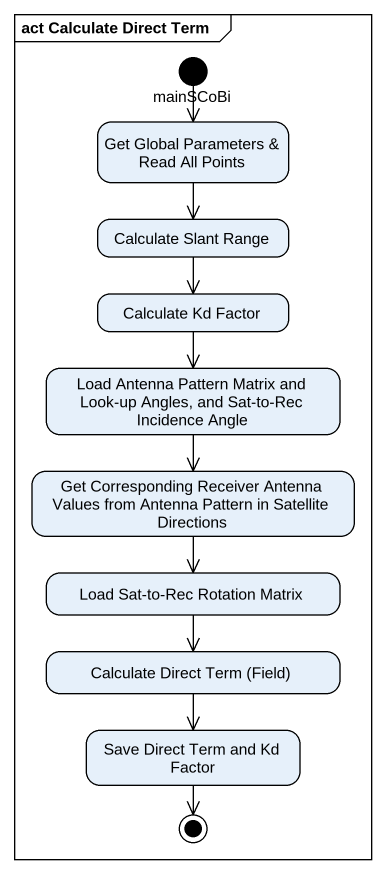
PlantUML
@startuml
mainframe act Calculate Direct Term
hide empty description
state mainSCoBi <<start>>
state "Get Global Parameters & Read All Points" as Get_Global_Parameters_Read
state "Calculate Slant Range" as Calculate_Slant_Range
state "Calculate Kd Factor" as Calculate_Kd_Factor
state "Load Antenna Pattern Matrix and Look-up Angles, and Sat-to-Rec Incidence Angle" as Load_Antenna_Pattern_Matrix
state "Get Corresponding Receiver Antenna Values from Antenna Pattern in Satellite Directions" as Get_Corresponding_Receiver
state "Load Sat-to-Rec Rotation Matrix" as Load_Sat_to_Rec_Rotation
state "Calculate Direct Term (Field)" as Calculate_Direct_Term_Field
state "Save Direct Term and Kd Factor" as Save_Direct_Term_and_Kd
mainSCoBi --> Get_Global_Parameters_Read
Get_Global_Parameters_Read --> Calculate_Slant_Range
Calculate_Slant_Range --> Calculate_Kd_Factor
Calculate_Kd_Factor --> Load_Antenna_Pattern_Matrix
Load_Antenna_Pattern_Matrix --> Get_Corresponding_Receiver
Get_Corresponding_Receiver --> Load_Sat_to_Rec_Rotation
Load_Sat_to_Rec_Rotation --> Calculate_Direct_Term_Field
Calculate_Direct_Term_Field --> Save_Direct_Term_and_Kd
Save_Direct_Term_and_Kd --> [*]
@enduml
